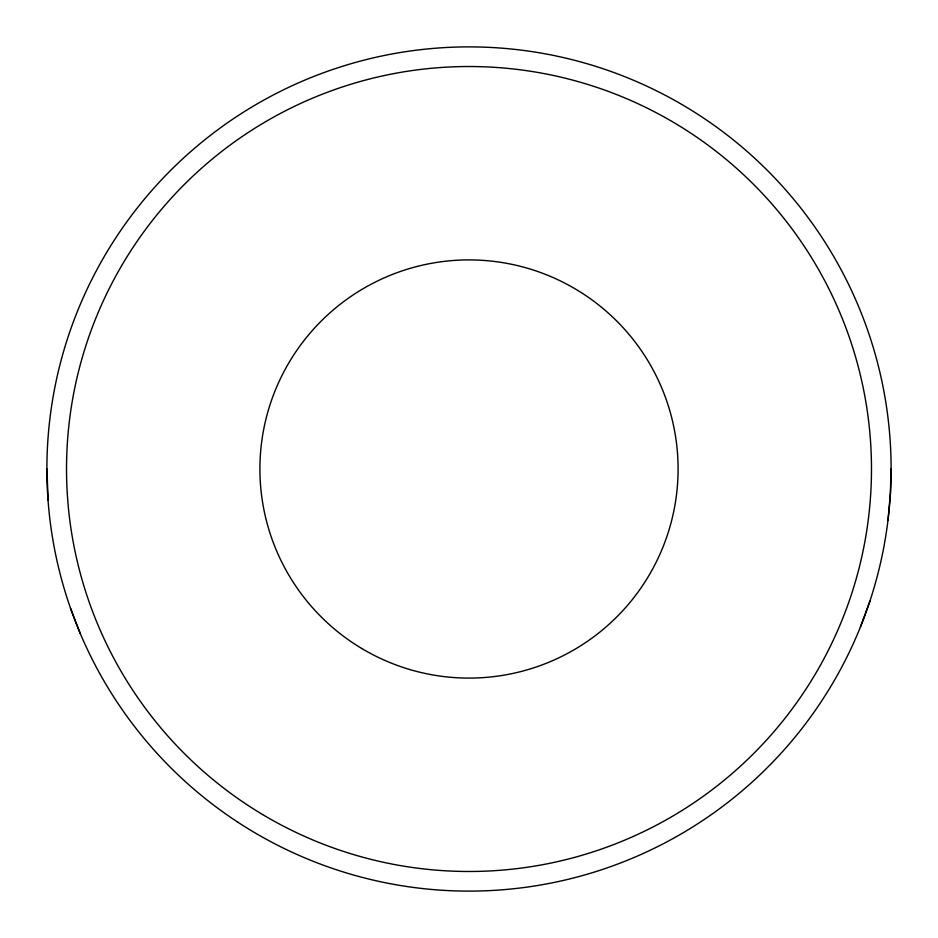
<?xml version="1.0" encoding="UTF-8"?>
<svg xmlns="http://www.w3.org/2000/svg" width="938" height="938" viewBox="0 0 938 938"><rect width="100%" height="100%" fill="white"/><g stroke="black" fill="none" stroke-linecap="round" stroke-linejoin="round"><path stroke-width="1.41" d="M46.994 469L48.049 500.259M891.006 469L890.432 492.954L887.969 520.461M860.369 627.147L869.878 601.211M70.479 608.152L80.433 633.912M237.537 821.993A422.112 422.112 0 0 0 890.432 492.954A422.112 422.112 0 0 0 279.02 92.053A422.112 422.112 0 0 0 237.537 821.993M361.74 648.486A209.092 209.092 0 0 0 678.068 472.142A209.092 209.092 0 0 0 367.18 286.371A209.092 209.092 0 0 0 361.74 648.486M262.546 814.501A402.484 402.484 0 0 0 871.437 475.05A402.484 402.484 0 0 0 273.017 117.461A402.484 402.484 0 0 0 262.546 814.501"/></g></svg>
